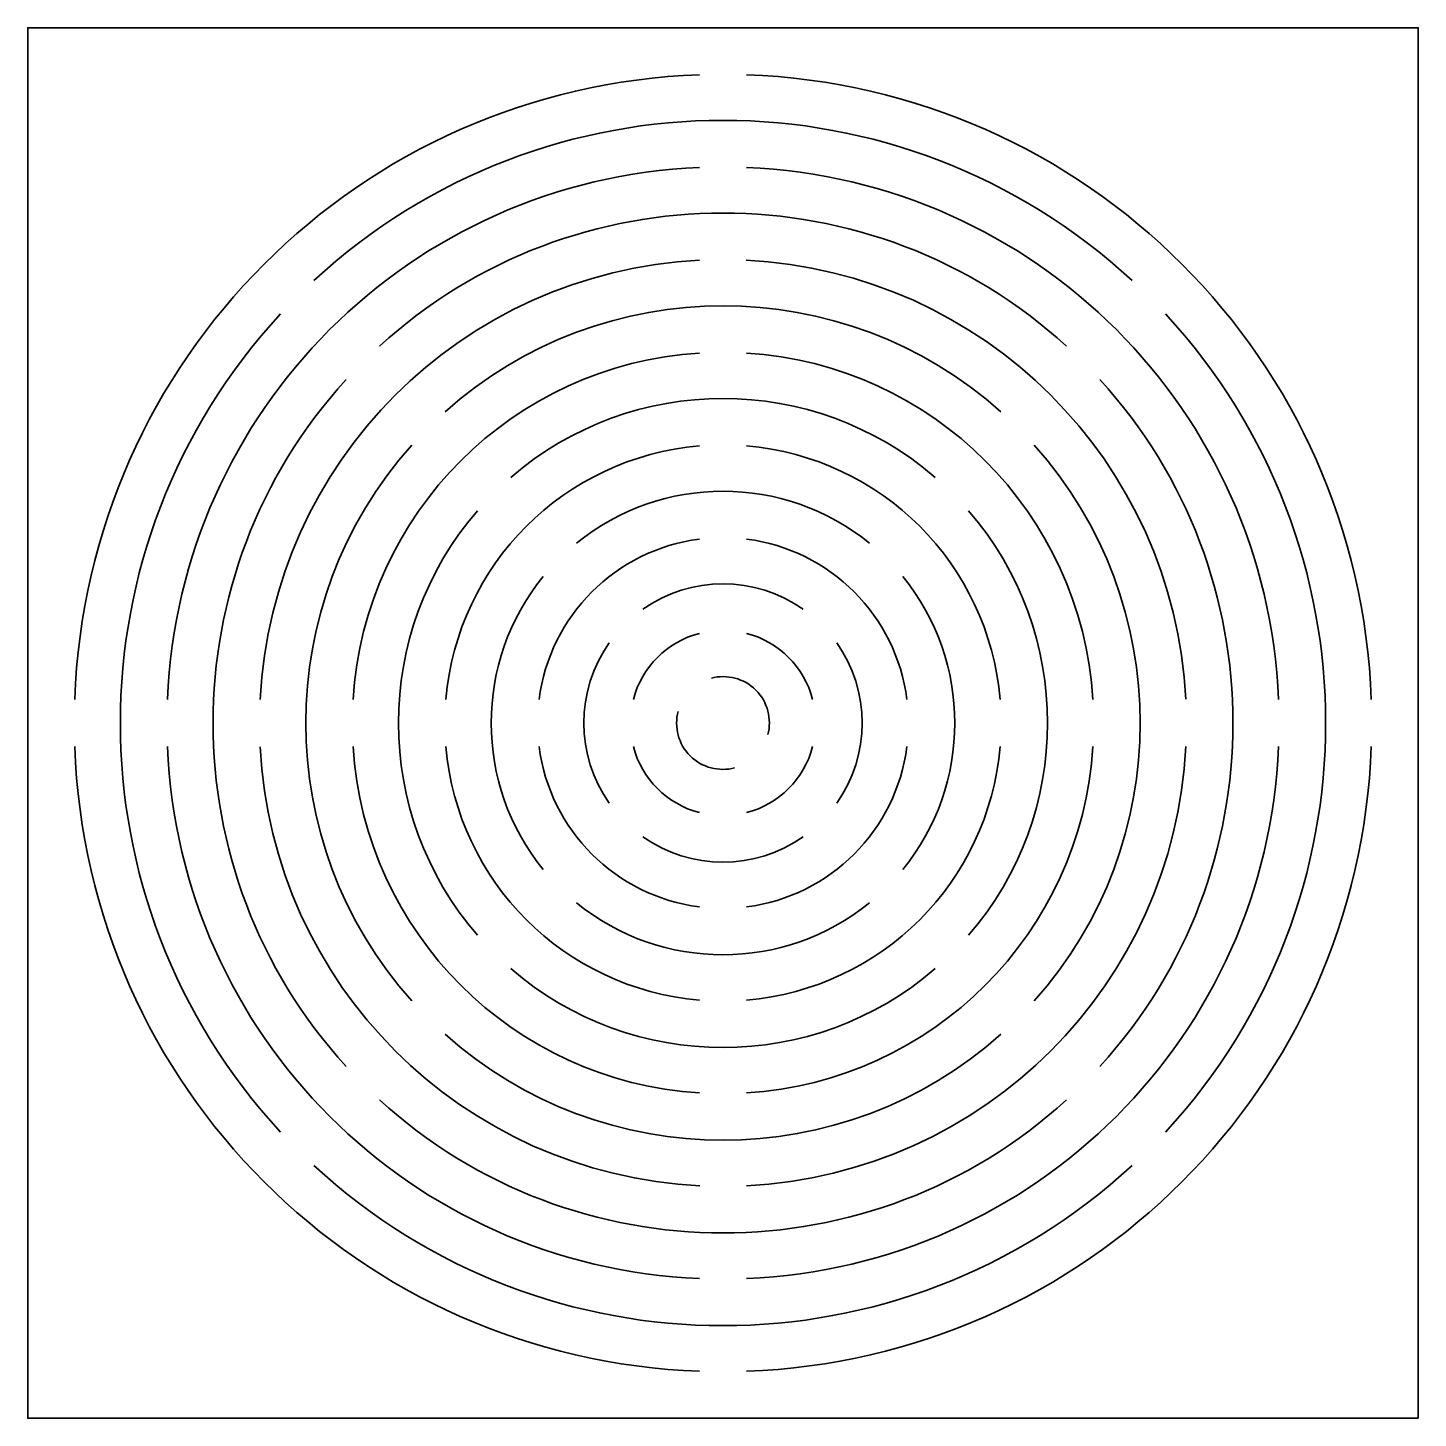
# Model space of a CAD drawing. Header units: millimetres. Extents: x -131.5 to -43, y -1.4 to 87.
import ezdxf

# ---------------------------------------------------------------- set-up
doc = ezdxf.new("R2010")
doc.units = ezdxf.units.MM
doc.header["$MEASUREMENT"] = 0
doc.layers.add('layer 1', color=7, linetype='Continuous')

msp = doc.modelspace()

# ---------------------------------------------------------------- linework, layer by layer
at = {"layer": 'layer 1', "color": 250, "lineweight": 35}
for points, knots in [([(-43.0479, -1.4119), (-43.0479, -1.4119), (-131.4809, -1.4119), (-131.4809, -1.4119), (-131.4809, -1.4119), (-131.4809, -1.4119), (-131.4809, 87.0212), (-131.4809, 87.0212), (-131.4809, 87.0212), (-131.4809, 87.0212), (-43.0479, 87.0212), (-43.0479, 87.0212), (-43.0479, 87.0212), (-43.0479, 87.0212), (-43.0479, -1.4119), (-43.0479, -1.4119)], [0, 0, 0, 0, 0.2, 0.2, 0.2, 0.2, 0.4, 0.4, 0.4, 0.4, 0.6, 0.6, 0.6, 0.6, 1, 1, 1, 1]), ([(-84.4053, 42.068), (-84.1577, 43.0489), (-84.4135, 44.137), (-85.1726, 44.8961), (-85.1726, 44.8961), (-85.932, 45.6553), (-87.0203, 45.9111), (-88.0012, 45.6635)], [0, 0, 0, 0, 0.3333333, 0.3333333, 0.3333333, 0.3333333, 1, 1, 1, 1]), ([(-90.1232, 43.5414), (-90.3708, 42.5605), (-90.115, 41.4722), (-89.3557, 40.7131), (-89.3557, 40.7131), (-88.5966, 39.9538), (-87.5083, 39.698), (-86.5274, 39.9455)], [0, 0, 0, 0, 0.3333333, 0.3333333, 0.3333333, 0.3333333, 1, 1, 1, 1])]:
    msp.add_open_spline(points, degree=3, knots=knots, dxfattribs=at)
for points in [[(-128.4961, 44.3046), (-127.727, 65.93), (-110.3897, 83.2673), (-88.7643, 84.0365)], [(-61.2473, 70.9428), (-75.9219, 84.5319), (-98.6061, 84.5319), (-113.2812, 70.9428)], [(-85.7644, 84.0365), (-64.1386, 83.2673), (-46.8014, 65.9298), (-46.0324, 44.3046)], [(-122.5976, 44.3044), (-121.835, 62.6692), (-107.1291, 77.3753), (-88.7643, 78.138)], [(-65.4186, 66.7715), (-77.7829, 78.0605), (-96.7459, 78.0605), (-109.11, 66.7713)], [(-85.7644, 78.1382), (-67.3996, 77.3755), (-52.6935, 62.6694), (-51.9307, 44.3044)], [(-116.6972, 44.3044), (-115.9434, 59.4089), (-103.8683, 71.4838), (-88.7643, 72.2378)], [(-85.7926, 72.239), (-70.6816, 71.4995), (-58.5953, 59.4281), (-57.8322, 44.3232)], [(-69.5917, 62.5982), (-79.6428, 71.5892), (-94.8857, 71.5891), (-104.9368, 62.5982)], [(-115.4025, 68.8214), (-128.9917, 54.1464), (-128.9919, 31.462), (-115.4027, 16.7874)], [(-59.126, 16.7876), (-45.5368, 31.4627), (-45.5368, 54.1469), (-59.126, 68.8214)], [(-110.794, 44.3046), (-110.0538, 56.1478), (-100.6072, 65.5943), (-88.7642, 66.3346)], [(-85.7644, 66.3346), (-73.9215, 65.5944), (-64.4745, 56.1475), (-63.7343, 44.3044)], [(-111.2312, 64.6501), (-122.5201, 52.286), (-122.5201, 33.323), (-111.2312, 20.9589)], [(-73.7684, 58.4217), (-81.5017, 65.1188), (-93.0268, 65.1188), (-100.7602, 58.4217)], [(-63.2975, 20.9587), (-52.0083, 33.3229), (-52.0083, 52.2859), (-63.2973, 64.6501)], [(-107.0581, 60.4766), (-116.0488, 50.4257), (-116.0488, 35.183), (-107.0581, 25.1321)], [(-104.8843, 44.3046), (-104.1663, 52.8858), (-97.3456, 59.7068), (-88.7643, 60.4246)], [(-85.7644, 60.4246), (-77.183, 59.7068), (-70.362, 52.8858), (-69.6442, 44.3046)], [(-67.4705, 25.132), (-58.4797, 35.183), (-58.4795, 50.4258), (-67.4704, 60.4769)], [(-77.951, 54.2387), (-83.3552, 58.6498), (-91.1663, 58.6512), (-96.5719, 54.2432)], [(-102.8817, 56.3004), (-109.5786, 48.5671), (-109.5786, 37.0417), (-102.8818, 29.3086)], [(-71.647, 29.3086), (-64.9499, 37.042), (-64.9499, 48.5671), (-71.647, 56.3004)], [(-98.958, 44.3049), (-98.2856, 49.6231), (-94.0827, 53.826), (-88.7643, 54.4985)], [(-85.7642, 54.4985), (-80.4458, 53.826), (-76.2428, 49.623), (-75.5703, 44.3044)], [(-82.1558, 50.0343), (-85.2045, 52.1903), (-89.3235, 52.1904), (-92.3724, 50.0347)], [(-98.6988, 52.1174), (-103.1111, 46.7117), (-103.1109, 38.8975), (-98.6988, 33.4917)], [(-75.8297, 33.4917), (-71.4176, 38.8974), (-71.4176, 46.7115), (-75.8297, 52.1174)], [(-94.4944, 47.9128), (-96.6502, 44.8643), (-96.6502, 40.7446), (-94.4942, 37.6959)], [(-92.9663, 44.3058), (-92.4294, 46.3572), (-90.8174, 47.9695), (-88.7664, 48.5064)], [(-85.764, 48.5069), (-83.7114, 47.97), (-82.0984, 46.3572), (-81.562, 44.3046)], [(-80.0346, 37.6959), (-77.8784, 40.7448), (-77.8785, 44.8643), (-80.0346, 47.9132)], [(-88.7643, 1.5729), (-110.3899, 2.3418), (-127.727, 19.6794), (-128.4961, 41.3046)], [(-88.7643, 7.4714), (-107.1289, 8.2341), (-121.8347, 22.9397), (-122.5976, 41.3043)], [(-88.7357, 13.3704), (-103.8468, 14.1099), (-115.9331, 26.1813), (-116.6962, 41.2862)], [(-88.7643, 19.2751), (-100.6072, 20.0153), (-110.0537, 29.4616), (-110.794, 41.3046)], [(-88.7642, 25.1848), (-97.3454, 25.9026), (-104.1663, 32.7234), (-104.8841, 41.3048)], [(-88.764, 31.1109), (-94.0824, 31.7832), (-98.2856, 35.9864), (-98.9582, 41.3045)], [(-88.7643, 37.1025), (-90.8168, 37.639), (-92.4299, 39.252), (-92.9665, 41.3045)], [(-63.7343, 41.3048), (-64.4747, 29.4616), (-73.9213, 20.0153), (-85.7644, 19.275)], [(-46.0324, 41.3046), (-46.8014, 19.6794), (-64.1386, 2.3418), (-85.7644, 1.5729)], [(-57.8312, 41.3046), (-58.5849, 26.2005), (-70.6602, 14.1256), (-85.7644, 13.3716)], [(-69.6442, 41.3046), (-70.362, 32.7232), (-77.1831, 25.9025), (-85.7644, 25.1848)], [(-51.9307, 41.3045), (-52.6937, 22.9397), (-67.3994, 8.2341), (-85.7644, 7.4716)], [(-75.5703, 41.3045), (-76.2428, 35.9863), (-80.446, 31.7834), (-85.7644, 31.1108)], [(-81.562, 41.3036), (-82.099, 39.2517), (-83.7118, 37.639), (-85.7638, 37.1025)], [(-92.3729, 35.5746), (-89.3242, 33.4186), (-85.205, 33.4186), (-82.1561, 35.5744)], [(-96.5771, 31.37), (-91.173, 26.9594), (-83.3623, 26.9579), (-77.9566, 31.3659)], [(-100.7603, 27.1871), (-93.027, 20.49), (-81.5017, 20.4902), (-73.7684, 27.1873)], [(-104.9363, 23.0106), (-94.8854, 14.02), (-79.6429, 14.02), (-69.5922, 23.0106)], [(-109.1099, 18.8376), (-96.7458, 7.5487), (-77.7828, 7.5487), (-65.4186, 18.8376)], [(-113.2814, 14.6661), (-98.6068, 1.0769), (-75.9224, 1.0771), (-61.2473, 14.6663)]]:
    msp.add_open_spline(points, degree=3, dxfattribs=at)

doc.saveas('drawing.dxf')
